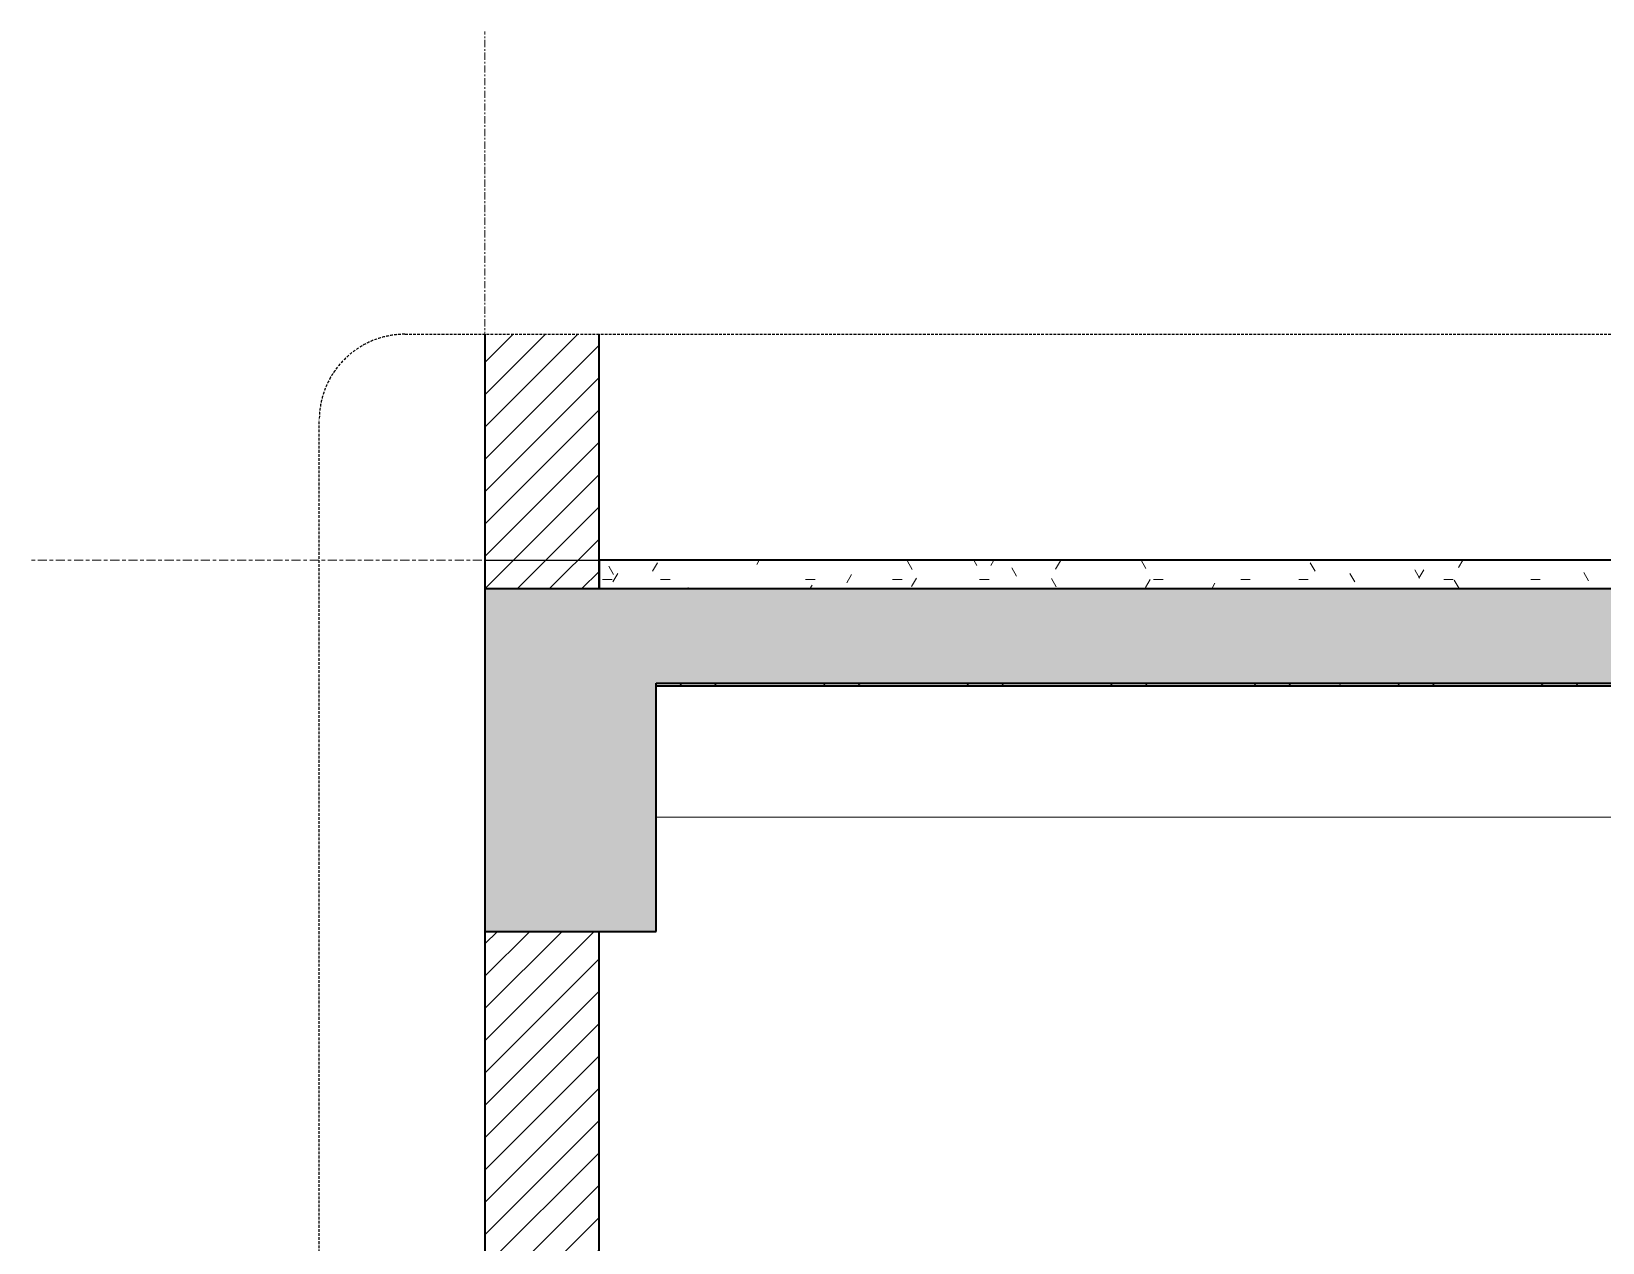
# Model space of a CAD drawing. Header units: millimetres. Extents: x 32270 to 221883, y 3811 to 78637.
# Drawn here: x 57876 to 60627, y 7805 to 9926 of the extents above; entities that cross this region are included whole.
import ezdxf

# ---------------------------------------------------------------- set-up
doc = ezdxf.new("R2010")
doc.units = ezdxf.units.MM
for name, pattern in [('Centre', [31.75, 6.35, -4.7625, 15.875, -4.7625]), ('Grid Line', [22.225, 12.7, -3.175, 3.175, -3.175]), ('Hidden', [7.14375, 4.7625, -2.38125]), ('IMPORT-CENTER _2_', [40.64, 25.4, -5.08, 5.08, -5.08])]:
    doc.linetypes.add(name, pattern=pattern)
for name, color, linetype, lineweight in [('0-5', 130, 'Continuous', 5), ('A-CLNG-1', 7, 'Continuous', 35), ('A-CLNG-PATT-1', 250, 'Continuous', 18), ('A-DETL-GENF', 92, 'Continuous', 18), ('A-DETL-GENF-3', 92, 'Hidden', 25), ('A-DETL-GENF-4', 9, 'Continuous', 18), ('A-DETL-MEDM', 33, 'Continuous', 35), ('A-FLOR-FNSH-1', 7, 'Continuous', 35), ('A-FLOR-LEVL-2', 51, 'Centre', 9), ('A-FLOR-PATT-1', 253, 'Continuous', 18), ('A-FLOR-PATT-4', 67, 'Continuous', 18), ('A-WALL-2', 7, 'Continuous', 35), ('A-WALL-PATT-2', 111, 'Continuous', 18), ('G-IMPT', 8, 'Continuous', 18), ('G-IMPT-2', 8, 'IMPORT-CENTER _2_', 18), ('M-EQPM', 50, 'Continuous', 18), ('M-EQPM-1', 50, 'Continuous', 25), ('S-BEAM-1', 250, 'Continuous', 18), ('S-GRID-1', 1, 'Grid Line', 9)]:
    doc.layers.add(name, color=color, linetype=linetype, lineweight=lineweight)
pattern_1 = [(50, (37692.33, 15875), (364.368, -31.878), [38.1, -419.1]), (355, (37692.33, 15875), (-70.486, 382.113), [30.48, -335.28]), (100.451, (37722.7, 15872.34), (293.885, 350.233), [32.38, -356.18]), (46.184, (37692.33, 15976.6), (542.158, -84.086), [57.15, -628.65]), (96.636, (37737.5, 15969.6), (474.805, 494.855), [48.57, -534.27]), (351.184, (37692.33, 15976.6), (474.81, 494.85), [45.72, -502.92]), (21, (37743.13, 15951.2), (303.228, -204.53), [38.1, -419.1]), (326, (37743.13, 15951.2), (123.604, 368.376), [30.48, -335.28]), (71.451, (37768.4, 15934.16), (426.834, 163.843), [32.38, -356.18]), (37.5, (37692.33, 15875), (6.1766, 169.1102), [3.353, -327.863, 3.353, -337.007, -336.55]), (37.5, (37692.33, 15875), (6.1766, 169.1102), [-671.576, 3.353, -333.197]), (7.5, (37692.33, 15875), (133.639, 200.3615), [3.353, -190.703, 3.353, -320.243, -128.27]), (7.5, (37692.33, 15875), (133.639, 200.3615), [-517.652, 3.353, -124.917]), (327.5, (37579.05, 15875), (271.1818, -11.4584), [3.353, -123.647, 3.353, -392.887, -525.78]), (327.5, (37579.05, 15875), (271.1818, -11.4584), [-523.24, 3.353, -522.427]), (317.5, (37528.25, 15875), (296.2585, 50.853), [3.353, -161.747, 3.353, -259.791, -373.38]), (317.5, (37528.25, 15875), (296.2585, 50.853), [-428.244, 3.353, -370.027]), (45, (37692.33, 15875), (-125.7236, 125.7236), []), (45, (37692.33, 16065.5), (-125.7236, 125.7236), [])]
pattern_2 = [(45, (62709.7, 15875), (-28.28427, 28.28427), [])]

# ---------------------------------------------------------------- blocks, each defined once
blk = doc.blocks.new('NCV_TKTC_KET CAU_rvt-3-TKCS_CĂN HỘ LOẠI 3A - MẶT CẮT 2')
at = {"layer": 'A-FLOR-PATT-1'}
h = blk.add_hatch(dxfattribs=at)
h.set_pattern_fill('FP_3', color=256, style=0, pattern_type=2)
h.set_pattern_definition(pattern_1)
h.paths.add_polyline_path([(37014.5, 8780), (37952.6, 8780), (37952.6, 8785), (33952.6, 8785), (33952.6, 8780), (35676, 8780)])
h = blk.add_hatch(dxfattribs=at)
h.set_pattern_fill('FP_3', color=256, style=0, pattern_type=2)
h.set_pattern_definition(pattern_1)
h.paths.add_polyline_path([(37014.5, 8780), (37952.6, 8780), (37952.6, 8785), (33952.6, 8785), (33952.6, 8780), (35676, 8780)])
at = {"layer": 'A-FLOR-FNSH-1'}
blk.add_line((33952.6, 8780), (37952.6, 8780), dxfattribs=at)
at = {"layer": 'S-BEAM-1'}
blk.add_line((33952.6, 8550), (36744.9, 8550), dxfattribs=at)
blk = doc.blocks.new('NCV_TKTC_TANG 2_rvt-3-TKCS_CĂN HỘ LOẠI 3A - MẶT CẮT 2')
at = {"layer": 'A-CLNG-PATT-1'}
h = blk.add_hatch(dxfattribs=at)
h.set_pattern_fill('FP_5', color=256, style=0, pattern_type=2)
h.set_pattern_definition([(0, (37692.33, 15875), (406.4, 101.6), [16.764, -288.036, 16.764, -288.036, -1625.6]), (0, (37692.33, 15875), (406.4, 101.6), [-609.6, 16.764, -592.836, 16.764, -288.036, -711.2]), (0, (37692.33, 15875), (406.4, 101.6), [-1524, 16.764, -186.436, 16.764, -491.236]), (120, (37844.73, 15925.8), (-291.1882, 301.1527), [16.764, -288.036, 16.764, -288.036, -1625.6]), (120, (37844.73, 15925.8), (-291.1882, 301.1527), [-609.6, 16.764, -592.836, 16.764, -288.036, -711.2]), (120, (37844.73, 15925.8), (-291.1882, 301.1527), [-1524, 16.764, -186.436, 16.764, -491.236]), (240, (37895.53, 16129), (-115.2118, -402.7527), [16.764, -288.036, 16.764, -288.036, -1625.6]), (240, (37895.53, 16129), (-115.2118, -402.7527), [-609.6, 16.764, -592.836, 16.764, -288.036, -711.2]), (240, (37895.53, 16129), (-115.2118, -402.7527), [-1524, 16.764, -186.436, 16.764, -491.236])])
h.paths.add_polyline_path([(33952.6, 8780), (36952.6, 8780), (36952.6, 8785), (33952.6, 8785)])
at = {"layer": 'A-CLNG-1'}
blk.add_line((33952.6, 8780), (36952.6, 8780), dxfattribs=at)
blk = doc.blocks.new('NCV_TKTC_TANG 3 - 4_rvt-4-TKCS_CĂN HỘ LOẠI 3A - MẶT CẮT 2')
at = {"layer": 'A-FLOR-PATT-4'}
h = blk.add_hatch(dxfattribs=at)
h.set_pattern_fill('FP_6', color=256, style=0, pattern_type=2)
h.set_pattern_definition([(0, (37692.334, 15875), (203.2, 50.8), [16.764, -135.636, 16.764, -135.636, -812.8]), (0, (37692.334, 15875), (203.2, 50.8), [-304.8, 16.764, -288.036, 16.764, -135.636, -355.6]), (0, (37692.334, 15875), (203.2, 50.8), [-762, 16.764, -84.836, 16.764, -237.236]), (120, (37768.534, 15900.4), (-145.5941, 150.57636), [16.764, -135.636, 16.764, -135.636, -812.8]), (120, (37768.534, 15900.4), (-145.5941, 150.57636), [-304.8, 16.764, -288.036, 16.764, -135.636, -355.6]), (120, (37768.534, 15900.4), (-145.5941, 150.57636), [-762, 16.764, -84.836, 16.764, -237.236]), (240, (37793.934, 16002), (-57.6059, -201.37636), [16.764, -135.636, 16.764, -135.636, -812.8]), (240, (37793.934, 16002), (-57.6059, -201.37636), [-304.8, 16.764, -288.036, 16.764, -135.636, -355.6]), (240, (37793.934, 16002), (-57.6059, -201.37636), [-762, 16.764, -84.836, 16.764, -237.236])])
h.paths.add_polyline_path([(35676, 8950), (36952.6, 8950), (36952.6, 9000), (33852.6, 9000), (33852.6, 8950), (34066.4, 8950)])
at = {"layer": 'A-FLOR-FNSH-1'}
for p, q in [((36952.6, 9000), (33852.6, 9000)), ((33852.6, 9000), (33852.6, 8950))]:
    blk.add_line(p, q, dxfattribs=at)
blk = doc.blocks.new('TKTC_XREF_251221_MB TANG 2-7 - TKTC_XREF_260130_MB TANG 2-5_dwg_$cc-4746808-TKCS_CĂN HỘ LOẠI 3A - MẶT CẮT 2')
at = {"layer": 'G-IMPT-2'}
for p, q in [((34697.1, 5600), (34850.1, 5600)), ((34773.6, 5600), (34773.6, 5600))]:
    blk.add_line(p, q, dxfattribs=at)
at = {"layer": 'M-EQPM'}
for p, q in [((34773.6, 5600), (34716.7, 5600)), ((34716.7, 5600), (34830.4, 5600)), ((34827.6, 5600), (34719.5, 5600)), ((34719.5, 5600), (34773.6, 5600)), ((34773.6, 5600), (34827.6, 5600)), ((34830.4, 5600), (34773.6, 5600))]:
    blk.add_line(p, q, dxfattribs=at)
blk = doc.blocks.new('TKTC_XREF_251221_MB TANG 2-7 - TKTC_XREF_260130_MB TANG 2-5_dwg_CUM U_DN100-4746796-TKCS_CĂN HỘ LOẠI 3A - MẶT CẮT 2')
at = {"layer": 'G-IMPT'}
for p, q in [((34703.9, 5600), (34702, 5600)), ((34702, 5600), (34717.3, 5600)), ((34703.9, 5600), (34706.7, 5600)), ((34715.4, 5600), (34703.9, 5600)), ((34705.3, 5600), (34713.9, 5600)), ((34843.3, 5600), (34705.6, 5600)), ((34706.7, 5600), (34712.5, 5600)), ((34707.1, 5600), (34708, 5600)), ((34707.1, 5600), (34712.2, 5600)), ((34708, 5600), (34711.2, 5600)), ((34708, 5600), (34711.2, 5600)), ((34708, 5600), (34711.2, 5600)), ((34711.2, 5600), (34712.2, 5600)), ((34712.5, 5600), (34715.4, 5600)), ((34835.3, 5600), (34713.6, 5600)), ((34713.6, 5600), (34717.6, 5600)), ((34717.3, 5600), (34715.4, 5600)), ((34831.3, 5600), (34717.6, 5600)), ((34835.3, 5600), (34831.3, 5600)), ((34833.5, 5600), (34831.6, 5600)), ((34831.6, 5600), (34847, 5600)), ((34833.5, 5600), (34836.4, 5600)), ((34845, 5600), (34833.5, 5600)), ((34835, 5600), (34843.6, 5600)), ((34836.4, 5600), (34842.2, 5600)), ((34836.7, 5600), (34837.7, 5600)), ((34836.7, 5600), (34841.8, 5600)), ((34837.7, 5600), (34840.9, 5600)), ((34837.7, 5600), (34840.9, 5600)), ((34837.7, 5600), (34840.9, 5600)), ((34840.9, 5600), (34841.8, 5600)), ((34842.2, 5600), (34845, 5600)), ((34847, 5600), (34845, 5600))]:
    blk.add_line(p, q, dxfattribs=at)
blk = doc.blocks.new('TKTC_XREF_251221_MB TANG 2-7 - TKTC_XREF_260130_MB TANG 2-5_dwg_$cc-V37-TKCS_CĂN HỘ LOẠI 3A - MẶT CẮT 2')
at = {"layer": 'G-IMPT-2'}
for p, q in [((34661.3, 5600), (34814.3, 5600)), ((34737.8, 5600), (34737.8, 5600))]:
    blk.add_line(p, q, dxfattribs=at)
at = {"layer": 'M-EQPM'}
for p, q in [((34737.8, 5600), (34683.7, 5600)), ((34683.7, 5600), (34737.8, 5600)), ((34737.8, 5600), (34725.2, 5600)), ((34725.2, 5600), (34737.8, 5600)), ((34737.8, 5600), (34750.3, 5600)), ((34750.3, 5600), (34737.8, 5600)), ((34794.6, 5600), (34794.6, 5600))]:
    blk.add_line(p, q, dxfattribs=at)
blk = doc.blocks.new('TKTC_XREF_251221_MB TANG 2-7 - TKTC_XREF_260130_MB TANG 2-5_dwg_CUM U_DN100-V38-TKCS_CĂN HỘ LOẠI 3A - MẶT CẮT 2')
at = {"layer": 'G-IMPT'}
for p, q in [((34737.8, 5600), (34670.7, 5600)), ((34670.7, 5600), (34737.8, 5600)), ((34737.8, 5600), (34678.4, 5600)), ((34678.4, 5600), (34737.8, 5600)), ((34737.8, 5600), (34737.8, 5600)), ((34802.6, 5600), (34737.8, 5600)), ((34802.6, 5600), (34737.8, 5600)), ((34802.6, 5600), (34737.8, 5600)), ((34802.6, 5600), (34737.8, 5600)), ((34804.5, 5600), (34802.6, 5600)), ((34802.6, 5600), (34804.5, 5600)), ((34804.5, 5600), (34802.6, 5600)), ((34802.6, 5600), (34804.5, 5600)), ((34809.3, 5600), (34804.5, 5600)), ((34804.5, 5600), (34809.3, 5600)), ((34804.5, 5600), (34809.3, 5600)), ((34804.5, 5600), (34809.3, 5600)), ((34809.3, 5600), (34804.5, 5600)), ((34804.5, 5600), (34809.3, 5600)), ((34804.5, 5600), (34809.3, 5600)), ((34804.5, 5600), (34809.3, 5600)), ((34809.3, 5600), (34809.3, 5600)), ((34809.3, 5600), (34809.3, 5600)), ((34810.3, 5600), (34815.7, 5600)), ((34815.7, 5600), (34810.3, 5600)), ((34810.3, 5600), (34815.7, 5600)), ((34815.7, 5600), (34810.3, 5600)), ((34816.7, 5600), (34815.7, 5600)), ((34815.7, 5600), (34816.7, 5600)), ((34816.7, 5600), (34815.7, 5600)), ((34815.7, 5600), (34816.7, 5600))]:
    blk.add_line(p, q, dxfattribs=at)
blk = doc.blocks.new('TKTC_XREF_251221_MB TANG 2-7 - TKTC_XREF_260130_MB TANG 2-5_dwg_THU NUOC - THU NUOC-444531-TKCS_MB TẦNG 1-4746804-TKCS_CĂN HỘ LOẠI 3A - MẶT CẮT 2')
at = {"layer": 'G-IMPT'}
for p, q in [((34278.6, 5600), (34128.6, 5600)), ((34128.6, 5600), (34278.6, 5600)), ((34253.6, 5600), (34153.6, 5600)), ((34153.6, 5600), (34253.6, 5600)), ((34248.6, 5600), (34158.6, 5600)), ((34158.6, 5600), (34248.6, 5600)), ((34158.6, 5600), (34248.6, 5600)), ((34248.6, 5600), (34158.6, 5600)), ((34171.5, 5600), (34171.5, 5600)), ((34171.5, 5600), (34171.5, 5600)), ((34171.5, 5600), (34171.5, 5600)), ((34171.5, 5600), (34195.6, 5600)), ((34195.6, 5600), (34171.5, 5600)), ((34235.7, 5600), (34171.5, 5600)), ((34171.5, 5600), (34235.7, 5600)), ((34235.7, 5600), (34171.5, 5600)), ((34171.5, 5600), (34235.7, 5600)), ((34183.8, 5600), (34183.8, 5600)), ((34183.8, 5600), (34183.8, 5600)), ((34223.3, 5600), (34183.8, 5600)), ((34183.8, 5600), (34223.3, 5600)), ((34223.3, 5600), (34183.8, 5600)), ((34183.8, 5600), (34223.3, 5600)), ((34193.8, 5600), (34193.8, 5600)), ((34193.8, 5600), (34193.8, 5600)), ((34213.4, 5600), (34193.8, 5600)), ((34193.8, 5600), (34213.4, 5600)), ((34213.4, 5600), (34193.8, 5600)), ((34193.8, 5600), (34213.4, 5600)), ((34235.7, 5600), (34211.6, 5600)), ((34211.6, 5600), (34235.7, 5600)), ((34213.4, 5600), (34213.4, 5600)), ((34213.4, 5600), (34213.4, 5600)), ((34223.3, 5600), (34223.3, 5600)), ((34223.3, 5600), (34223.3, 5600)), ((34235.7, 5600), (34235.7, 5600)), ((34235.7, 5600), (34235.7, 5600)), ((34235.7, 5600), (34235.7, 5600))]:
    blk.add_line(p, q, dxfattribs=at)
blk = doc.blocks.new('TKTC_XREF_251221_MB TANG 2-7 - TKTC_XREF_251221_MB TANG 2-7-V55-TKCS_CĂN HỘ LOẠI 3A - MẶT CẮT 2')
at = {"layer": 'M-EQPM'}
for p, q in [((34653, 9000), (34802.7, 9000)), ((34802.7, 9000), (34653, 9000)), ((34693.9, 9000), (34843.6, 9000)), ((34843.6, 9000), (34693.9, 9000)), ((34701.8, 9000), (34702.1, 9000)), ((34852.2, 9000), (34701.8, 9000)), ((34701.8, 9000), (34702.1, 9000)), ((34852.2, 9000), (34701.8, 9000)), ((34701.8, 9000), (34702.1, 9000)), ((34852.2, 9000), (34701.8, 9000)), ((34701.8, 9000), (34702.1, 9000)), ((34852.2, 9000), (34701.8, 9000)), ((34852.4, 9000), (34702, 9000)), ((34702, 9000), (34852.4, 9000)), ((34852.4, 9000), (34702, 9000)), ((34702, 9000), (34852.4, 9000)), ((34852.4, 9000), (34702, 9000)), ((34702, 9000), (34852.4, 9000)), ((34852.4, 9000), (34702, 9000)), ((34702, 9000), (34852.4, 9000)), ((34702.1, 9000), (34852.6, 9000)), ((34702.1, 9000), (34852.6, 9000)), ((34702.1, 9000), (34852.6, 9000)), ((34702.1, 9000), (34852.5, 9000)), ((34802.8, 9000), (34852.6, 9000)), ((34852.6, 9000), (34802.8, 9000)), ((34852.6, 9000), (34852.2, 9000)), ((34852.6, 9000), (34852.2, 9000)), ((34852.6, 9000), (34852.2, 9000)), ((34852.5, 9000), (34852.2, 9000))]:
    blk.add_line(p, q, dxfattribs=at)
at = {"layer": 'M-EQPM-1'}
blk.add_line((33652.6, 9000), (42843.8, 9000), dxfattribs=at)
for name, p in [('TKTC_XREF_251221_MB TANG 2-7 - TKTC_XREF_260130_MB TANG 2-5_dwg_THU NUOC - THU NUOC-444531-TKCS_MB TẦNG 1-4746804-TKCS_CĂN HỘ LOẠI 3A - MẶT CẮT 2', (0, 3400)), ('TKTC_XREF_251221_MB TANG 2-7 - TKTC_XREF_260130_MB TANG 2-5_dwg_THU NUOC - THU NUOC-444531-TKCS_MB TẦNG 1-4746804-TKCS_CĂN HỘ LOẠI 3A - MẶT CẮT 2', (0, 3400)), ('TKTC_XREF_251221_MB TANG 2-7 - TKTC_XREF_260130_MB TANG 2-5_dwg_THU NUOC - THU NUOC-444531-TKCS_MB TẦNG 1-4746804-TKCS_CĂN HỘ LOẠI 3A - MẶT CẮT 2', (0, 3400)), ('TKTC_XREF_251221_MB TANG 2-7 - TKTC_XREF_260130_MB TANG 2-5_dwg_THU NUOC - THU NUOC-444531-TKCS_MB TẦNG 1-4746804-TKCS_CĂN HỘ LOẠI 3A - MẶT CẮT 2', (0, 3400)), ('TKTC_XREF_251221_MB TANG 2-7 - TKTC_XREF_260130_MB TANG 2-5_dwg_THU NUOC - THU NUOC-444531-TKCS_MB TẦNG 1-4746804-TKCS_CĂN HỘ LOẠI 3A - MẶT CẮT 2', (0, 3400)), ('TKTC_XREF_251221_MB TANG 2-7 - TKTC_XREF_260130_MB TANG 2-5_dwg_THU NUOC - THU NUOC-444531-TKCS_MB TẦNG 1-4746804-TKCS_CĂN HỘ LOẠI 3A - MẶT CẮT 2', (0, 3400)), ('TKTC_XREF_251221_MB TANG 2-7 - TKTC_XREF_260130_MB TANG 2-5_dwg_$cc-V37-TKCS_CĂN HỘ LOẠI 3A - MẶT CẮT 2', (0, 3400)), ('TKTC_XREF_251221_MB TANG 2-7 - TKTC_XREF_260130_MB TANG 2-5_dwg_CUM U_DN100-V38-TKCS_CĂN HỘ LOẠI 3A - MẶT CẮT 2', (0, 3400)), ('TKTC_XREF_251221_MB TANG 2-7 - TKTC_XREF_260130_MB TANG 2-5_dwg_$cc-4746808-TKCS_CĂN HỘ LOẠI 3A - MẶT CẮT 2', (0, 3400)), ('TKTC_XREF_251221_MB TANG 2-7 - TKTC_XREF_260130_MB TANG 2-5_dwg_$cc-4746808-TKCS_CĂN HỘ LOẠI 3A - MẶT CẮT 2', (0, 3400)), ('TKTC_XREF_251221_MB TANG 2-7 - TKTC_XREF_260130_MB TANG 2-5_dwg_$cc-4746808-TKCS_CĂN HỘ LOẠI 3A - MẶT CẮT 2', (0, 3400)), ('TKTC_XREF_251221_MB TANG 2-7 - TKTC_XREF_260130_MB TANG 2-5_dwg_$cc-4746808-TKCS_CĂN HỘ LOẠI 3A - MẶT CẮT 2', (0, 3400)), ('TKTC_XREF_251221_MB TANG 2-7 - TKTC_XREF_260130_MB TANG 2-5_dwg_CUM U_DN100-4746796-TKCS_CĂN HỘ LOẠI 3A - MẶT CẮT 2', (0, 3400)), ('TKTC_XREF_251221_MB TANG 2-7 - TKTC_XREF_260130_MB TANG 2-5_dwg_CUM U_DN100-4746796-TKCS_CĂN HỘ LOẠI 3A - MẶT CẮT 2', (0, 3400)), ('TKTC_XREF_251221_MB TANG 2-7 - TKTC_XREF_260130_MB TANG 2-5_dwg_CUM U_DN100-4746796-TKCS_CĂN HỘ LOẠI 3A - MẶT CẮT 2', (0, 3400)), ('TKTC_XREF_251221_MB TANG 2-7 - TKTC_XREF_260130_MB TANG 2-5_dwg_CUM U_DN100-4746796-TKCS_CĂN HỘ LOẠI 3A - MẶT CẮT 2', (0, 3400)), ('TKTC_XREF_251221_MB TANG 2-7 - TKTC_XREF_260130_MB TANG 2-5_dwg_$cc-V37-TKCS_CĂN HỘ LOẠI 3A - MẶT CẮT 2', (40.9, 3400)), ('TKTC_XREF_251221_MB TANG 2-7 - TKTC_XREF_260130_MB TANG 2-5_dwg_CUM U_DN100-V38-TKCS_CĂN HỘ LOẠI 3A - MẶT CẮT 2', (40.9, 3400))]:
    blk.add_blockref(name, p)
blk = doc.blocks.new('BORDER VIEW - BORDER VIEW-3699930-TKCS_CĂN HỘ LOẠI 3A - MẶT CẮT 2')
at = {"layer": 'A-DETL-GENF-3'}
for p, q in [((33512.6, 9395.8), (42693.8, 9395.8)), ((33362.6, 5095), (33362.6, 9245.8))]:
    blk.add_line(p, q, dxfattribs=at)
blk.add_arc((33512.6, 9245.8), 150, 90, 180, dxfattribs=at)

msp = doc.modelspace()

# ---------------------------------------------------------------- hatches: boundary and pattern name
at = {"layer": 'A-DETL-GENF-4'}
h = msp.add_hatch(dxfattribs=at)
h.set_pattern_fill('FP_3', color=256, style=0, pattern_type=2)
h.set_pattern_definition([(50, (62709.7, 15875), (364.368, -31.878), [38.1, -419.1]), (355, (62709.7, 15875), (-70.486, 382.113), [30.48, -335.28]), (100.451, (62740.06, 15872.34), (293.885, 350.233), [32.38, -356.18]), (46.184, (62709.7, 15976.6), (542.158, -84.086), [57.15, -628.65]), (96.636, (62754.9, 15969.6), (474.805, 494.855), [48.57, -534.27]), (351.184, (62709.7, 15976.6), (474.81, 494.85), [45.72, -502.92]), (21, (62760.5, 15951.2), (303.2285, -204.5305), [38.1, -419.1]), (326, (62760.5, 15951.2), (123.604, 368.376), [30.48, -335.28]), (71.451, (62785.77, 15934.16), (426.834, 163.843), [32.38, -356.18]), (37.5, (62709.7, 15875), (6.1766, 169.1102), [3.353, -327.863, 3.353, -337.007, -336.55]), (37.5, (62709.7, 15875), (6.1766, 169.1102), [-671.576, 3.353, -333.197]), (7.5, (62709.7, 15875), (133.639, 200.3615), [3.353, -190.703, 3.353, -320.243, -128.27]), (7.5, (62709.7, 15875), (133.639, 200.3615), [-517.652, 3.353, -124.917]), (327.5, (62596.42, 15875), (271.1818, -11.4584), [3.353, -123.647, 3.353, -392.887, -525.78]), (327.5, (62596.42, 15875), (271.1818, -11.4584), [-523.24, 3.353, -522.427]), (317.5, (62545.62, 15875), (296.2585, 50.853), [3.353, -161.747, 3.353, -259.791, -373.38]), (317.5, (62545.62, 15875), (296.2585, 50.853), [-428.244, 3.353, -370.027]), (45, (62709.7, 15875), (-125.7236, 125.7236), []), (45, (62709.7, 16065.5), (-125.7236, 125.7236), [])])
h.paths.add_polyline_path([(62970, 4950), (63270, 4950), (63270, 5330), (66869.9, 5330), (66869.9, 5100), (67070, 5100), (67070, 5360), (67861.2, 5360), (67861.2, 5530), (67070, 5530), (67070, 5500), (63069.9, 5500), (63069.9, 5550), (58669.9, 5550), (58669.9, 4950), (58969.9, 4950), (58969.9, 5380), (62970, 5380)])
h.paths.add_polyline_path([(62059.9, 7810), (62059.9, 7920), (61979.9, 7920), (61979.9, 7810), (62031.8, 7810)])
h.paths.add_polyline_path([(62970, 8350), (63270, 8350), (63270, 8730), (66869.9, 8730), (66869.9, 8500), (67070, 8500), (67070, 8760), (67861.2, 8760), (67861.2, 8930), (67070, 8930), (67070, 8900), (63069.9, 8900), (63069.9, 8950), (58669.9, 8950), (58669.9, 8350), (58969.9, 8350), (58969.9, 8785), (62970, 8785), (62970, 8432.2)])
at = {"layer": 'A-WALL-PATT-2'}
h = msp.add_hatch(dxfattribs=at)
h.set_pattern_fill('FP_8', color=256, style=0, pattern_type=2)
h.set_pattern_definition(pattern_2)
h.paths.add_polyline_path([(58869.9, 8950), (58869.9, 9395.8), (58669.9, 9395.8), (58669.9, 8950)])
h = msp.add_hatch(dxfattribs=at)
h.set_pattern_fill('FP_8', color=256, style=0, pattern_type=2)
h.set_pattern_definition(pattern_2)
h.paths.add_polyline_path([(58869.9, 5550), (58869.9, 8350), (58669.9, 8350), (58669.9, 5550)])

# ---------------------------------------------------------------- linework, layer by layer
at = {"layer": 'A-DETL-MEDM'}
for p, q in [((63069.9, 8950), (58669.9, 8950)), ((58669.9, 8950), (58669.9, 8350)), ((58969.9, 8350), (58969.9, 8785)), ((58969.9, 8785), (62970, 8785)), ((58669.9, 8350), (58969.9, 8350))]:
    msp.add_line(p, q, dxfattribs=at)
at = {"layer": 'A-FLOR-LEVL-2'}
msp.add_line((57875.8, 9000), (68750.5, 9000), dxfattribs=at)
at = {"layer": 'A-WALL-2'}
for p, q in [((58669.9, 9395.8), (58669.9, 8950)), ((58869.9, 8950), (58869.9, 9395.8)), ((58669.9, 8350), (58669.9, 5550)), ((58869.9, 5550), (58869.9, 8350))]:
    msp.add_line(p, q, dxfattribs=at)
at = {"layer": 'S-GRID-1'}
for p, q in [((58669.9, 8676.2), (58669.9, 9926.2)), ((58669.9, 5590.7), (58669.9, 8676.2))]:
    msp.add_line(p, q, dxfattribs=at)

# ---------------------------------------------------------------- block references
at = {"layer": '0-5'}
for name in ['NCV_TKTC_TANG 3 - 4_rvt-4-TKCS_CĂN HỘ LOẠI 3A - MẶT CẮT 2', 'NCV_TKTC_TANG 2_rvt-3-TKCS_CĂN HỘ LOẠI 3A - MẶT CẮT 2', 'NCV_TKTC_KET CAU_rvt-3-TKCS_CĂN HỘ LOẠI 3A - MẶT CẮT 2']:
    msp.add_blockref(name, (25017.4, 0), dxfattribs=at)
at = {"layer": 'A-DETL-GENF'}
msp.add_blockref('BORDER VIEW - BORDER VIEW-3699930-TKCS_CĂN HỘ LOẠI 3A - MẶT CẮT 2', (25017.4, 0), dxfattribs=at)
at = {"layer": 'M-EQPM'}
msp.add_blockref('TKTC_XREF_251221_MB TANG 2-7 - TKTC_XREF_251221_MB TANG 2-7-V55-TKCS_CĂN HỘ LOẠI 3A - MẶT CẮT 2', (25017.4, 0), dxfattribs=at)

doc.saveas('drawing.dxf')
